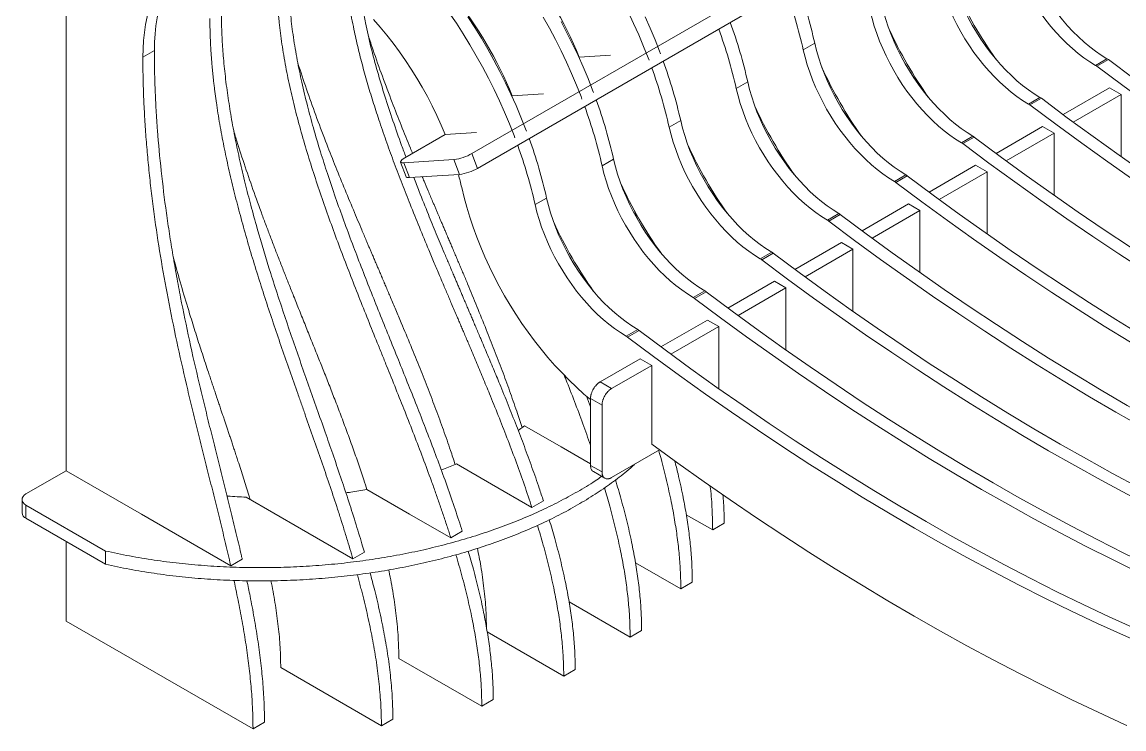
# Model space of a CAD drawing. Header units: millimetres. Extents: x -1732 to 6309, y -3588 to 3891.
# Drawn here: x 4641 to 5454, y 2554 to 3076 of the extents above; entities that cross this region are included whole.
import ezdxf

# ---------------------------------------------------------------- set-up
doc = ezdxf.new("R2010")
doc.units = ezdxf.units.MM

msp = doc.modelspace()

# ---------------------------------------------------------------- linework, layer by layer
at = {"color": 7, "linetype": 'Continuous', "lineweight": 15}
for p, q in [((5382.95, 3216.03), (4972.83, 2979.27)), ((5387.08, 3205.08), (4976.95, 2968.33)), ((4673.29, 3083.04), (4673.29, 2744.99)), ((5217.47, 3055.82), (5225.95, 3060.71)), ((4729.86, 3050.39), (4738.35, 3055.28)), ((5075.14, 3051.86), (5052.01, 3050.37)), ((5051.83, 3050.23), (5052.08, 3050.38)), ((5433.22, 3044.39), (5441.7, 3049.29)), ((5434.24, 3043.7), (5442.73, 3048.6)), ((5167.97, 3027.24), (5176.45, 3032.14)), ((5443.62, 3027.78), (5409.33, 3007.98)), ((5443.62, 3027.78), (5452.11, 3022.88)), ((5002.33, 3021.66), (5002.58, 3021.8)), ((5025.65, 3023.29), (5002.52, 3021.8)), ((5383.72, 3015.81), (5392.21, 3020.71)), ((5384.75, 3015.13), (5393.23, 3020.03)), ((5452.11, 3022.88), (5416.78, 3002.48)), ((5452.11, 3022.88), (5452.11, 2989.99)), ((5118.47, 2998.67), (5126.96, 3003.57)), ((4976.15, 2994.72), (4953.02, 2993.23)), ((5394.12, 2999.21), (5359.83, 2979.41)), ((5402.61, 2994.31), (5367.28, 2973.91)), ((5394.12, 2999.21), (5402.61, 2994.31)), ((5402.61, 2994.31), (5402.61, 2961.41)), ((4923.39, 2976.09), (4953.08, 2993.23)), ((5334.22, 2987.24), (5342.71, 2992.14)), ((5335.25, 2986.55), (5343.73, 2991.45)), ((5452.11, 2977.05), (5452.11, 2989.99)), ((4972.83, 2979.27), (4976.95, 2968.33)), ((4920.21, 2972.96), (4924.33, 2962.02)), ((4959.58, 2974.79), (4922.5, 2972.4)), ((4922.5, 2972.4), (4926.62, 2961.46)), ((4959.58, 2974.79), (4963.7, 2963.85)), ((5068.97, 2970.09), (5077.46, 2974.99)), ((5344.63, 2970.63), (5310.33, 2950.83)), ((5344.63, 2970.63), (5353.11, 2965.73)), ((4963.7, 2963.85), (4926.62, 2961.46)), ((5284.73, 2958.67), (5293.21, 2963.56)), ((5285.75, 2957.98), (5294.24, 2962.88)), ((5353.11, 2965.73), (5317.78, 2945.34)), ((5353.11, 2965.73), (5353.11, 2932.84)), ((5402.61, 2948.47), (5402.61, 2961.41)), ((5019.48, 2941.52), (5027.96, 2946.42)), ((5295.13, 2942.06), (5260.84, 2922.26)), ((5303.61, 2937.16), (5268.28, 2916.76)), ((5295.13, 2942.06), (5303.61, 2937.16)), ((5303.61, 2937.16), (5303.61, 2904.26)), ((5235.23, 2930.09), (5243.71, 2934.99)), ((5236.25, 2929.4), (5244.74, 2934.3)), ((5353.11, 2919.9), (5353.11, 2932.84)), ((5245.63, 2913.48), (5211.34, 2893.68)), ((5245.63, 2913.48), (5254.12, 2908.58)), ((5185.73, 2901.52), (5194.22, 2906.42)), ((5186.76, 2900.83), (5195.24, 2905.73)), ((5254.12, 2908.58), (5218.79, 2888.19)), ((5254.12, 2908.58), (5254.12, 2875.69)), ((5303.61, 2891.32), (5303.61, 2904.26)), ((5196.13, 2884.91), (5161.84, 2865.11)), ((5196.13, 2884.91), (5204.62, 2880.01)), ((5136.23, 2872.94), (5144.72, 2877.84)), ((5137.26, 2872.26), (5145.74, 2877.15)), ((5204.62, 2880.01), (5169.29, 2859.61)), ((5204.62, 2880.01), (5204.62, 2847.12)), ((5254.12, 2862.75), (5254.12, 2875.69)), ((5146.64, 2856.33), (5112.34, 2836.54)), ((5146.64, 2856.33), (5155.12, 2851.44)), ((5086.74, 2844.37), (5095.22, 2849.27)), ((5087.76, 2843.68), (5096.25, 2848.58)), ((5155.12, 2851.44), (5119.79, 2831.04)), ((5155.12, 2851.44), (5155.12, 2818.54)), ((5204.62, 2834.18), (5204.62, 2847.12)), ((5097.14, 2827.76), (5067.44, 2810.62)), ((5097.14, 2827.76), (5105.63, 2822.86)), ((5105.63, 2822.86), (5075.93, 2805.72)), ((5105.63, 2822.86), (5105.63, 2789.97)), ((5155.12, 2805.6), (5155.12, 2818.54)), ((5067.44, 2810.62), (5075.93, 2805.72)), ((5060.37, 2792.29), (5057.36, 2800.19)), ((5060.37, 2798.28), (5068.86, 2793.39)), ((5060.37, 2798.28), (5060.37, 2748.99)), ((5068.86, 2793.39), (5068.86, 2744.1)), ((5105.63, 2764.57), (5105.63, 2789.97)), ((5011.7, 2778.23), (5006.96, 2774.85)), ((5038.64, 2762.68), (5011.7, 2778.23)), ((5060.37, 2750.13), (5038.64, 2762.68)), ((5075.93, 2739.93), (5111.35, 2760.39)), ((4987.31, 2735.16), (4961.55, 2750.03)), ((4673.29, 2744.99), (4643.59, 2727.85)), ((4728.95, 2712.86), (4673.29, 2744.99)), ((5060.37, 2748.99), (5068.86, 2744.1)), ((5062.47, 2744.35), (5070.95, 2739.45)), ((5017.09, 2717.97), (4987.31, 2735.16)), ((4846.98, 2701.88), (4806.06, 2725.5)), ((4926.7, 2713), (4895.32, 2731.12)), ((4640.67, 2723.77), (4640.67, 2713.97)), ((4643.59, 2719.69), (4702.37, 2685.75)), ((4643.59, 2709.89), (4643.59, 2719.69)), ((5017.09, 2717.97), (5025.57, 2722.87)), ((4643.59, 2709.89), (4702.37, 2675.96)), ((4728.95, 2712.86), (4794.73, 2674.89)), ((4957.23, 2695.38), (4926.7, 2713)), ((5131.1, 2712.55), (5150.57, 2701.31)), ((4884.94, 2679.96), (4846.98, 2701.88)), ((5150.57, 2701.31), (5159.06, 2706.21)), ((4957.23, 2695.38), (4965.71, 2700.28)), ((4673.29, 2692.74), (4673.29, 2633.95)), ((4702.37, 2675.96), (4702.37, 2685.75)), ((4884.94, 2679.96), (4893.43, 2684.86)), ((4794.73, 2674.89), (4803.21, 2679.79)), ((5093.57, 2677.07), (5127.05, 2657.74)), ((4797.2, 2663.66), (4796.52, 2664.06)), ((4797.83, 2664.03), (4797.2, 2663.66)), ((5127.05, 2657.74), (5135.54, 2662.64)), ((5044.55, 2648.22), (5089.62, 2622.2)), ((4673.29, 2633.95), (4811.19, 2554.34)), ((4984.12, 2625.95), (5040.61, 2593.34)), ((5089.62, 2622.2), (5098.11, 2627.1)), ((4918.87, 2606.48), (4980.09, 2571.13)), ((4831.65, 2599.68), (4905.99, 2556.76)), ((5040.61, 2593.34), (5049.09, 2598.24)), ((4980.09, 2571.13), (4988.57, 2576.03)), ((4811.19, 2554.34), (4819.68, 2559.24)), ((4905.99, 2556.76), (4914.47, 2561.66))]:
    msp.add_line(p, q, dxfattribs=at)
at = {"color": 7, "linetype": 'Continuous', "lineweight": 15, "flags": 128}
for points in [[(5433.22, 3044.39), (5428.93, 3047.05), (5424.66, 3050), (5420.43, 3053.23), (5416.24, 3056.72), (5412.12, 3060.47), (5408.08, 3064.46), (5404.13, 3068.67), (5400.29, 3073.1), (5396.58, 3077.71), (5393, 3082.51), (5389.57, 3087.46), (5386.3, 3092.56), (5383.21, 3097.77), (5380.3, 3103.09), (5377.59, 3108.5), (5375.09, 3113.96), (5372.8, 3119.47), (5370.73, 3125.01), (5368.9, 3130.54), (5367.31, 3136.06), (5365.96, 3141.54)], [(5441.7, 3049.29), (5437.42, 3051.95), (5433.15, 3054.9), (5428.91, 3058.12), (5424.73, 3061.62), (5420.61, 3065.37), (5416.56, 3069.36), (5412.62, 3073.57), (5408.78, 3077.99), (5405.06, 3082.61), (5401.48, 3087.41), (5398.05, 3092.36), (5394.79, 3097.46), (5391.69, 3102.67), (5388.79, 3107.99), (5386.08, 3113.39), (5383.57, 3118.86), (5381.28, 3124.37), (5379.22, 3129.9), (5377.39, 3135.44), (5375.79, 3140.96), (5374.44, 3146.44)], [(4738.35, 3055.28), (4738.47, 3061.57), (4738.85, 3067.7), (4739.48, 3073.66), (4740.36, 3079.43), (4741.49, 3085.01), (4742.87, 3090.38), (4744.48, 3095.53), (4746.34, 3100.45), (4748.43, 3105.12), (4750.76, 3109.55), (4753.31, 3113.72), (4756.08, 3117.62)], [(5392.21, 3020.71), (5387.92, 3023.37), (5383.65, 3026.32), (5379.42, 3029.55), (5375.23, 3033.04), (5371.11, 3036.79), (5367.07, 3040.78), (5363.12, 3045), (5359.28, 3049.42), (5355.56, 3054.04), (5351.99, 3058.83), (5348.56, 3063.79), (5345.29, 3068.88), (5342.2, 3074.1), (5339.29, 3079.42), (5336.58, 3084.82), (5334.07, 3090.29), (5331.79, 3095.8), (5329.72, 3101.33), (5327.89, 3106.87), (5326.3, 3112.38), (5324.95, 3117.86)], [(4729.86, 3050.39), (4729.99, 3056.67), (4730.37, 3062.8), (4731, 3068.76), (4731.88, 3074.53), (4733.01, 3080.11), (4734.38, 3085.48), (4736, 3090.63), (4737.86, 3095.55), (4739.95, 3100.22), (4742.27, 3104.65), (4744.82, 3108.82), (4747.6, 3112.72)], [(5383.72, 3015.81), (5379.43, 3018.47), (5375.17, 3021.42), (5370.93, 3024.65), (5366.75, 3028.15), (5362.62, 3031.89), (5358.58, 3035.88), (5354.63, 3040.1), (5350.8, 3044.52), (5347.08, 3049.14), (5343.5, 3053.93), (5340.07, 3058.89), (5336.8, 3063.98), (5333.71, 3069.2), (5330.8, 3074.52), (5328.09, 3079.92), (5325.59, 3085.39), (5323.3, 3090.9), (5321.24, 3096.43), (5319.41, 3101.97), (5317.81, 3107.48), (5316.46, 3112.96)], [(5103.59, 3048.09), (5102.92, 3049.85), (5099.55, 3058.39), (5095.96, 3066.9), (5092.17, 3075.38), (5088.17, 3083.8)], [(5334.22, 2987.24), (5329.94, 2989.9), (5325.67, 2992.85), (5321.43, 2996.08), (5317.25, 2999.57), (5313.13, 3003.32), (5309.08, 3007.31), (5305.14, 3011.52), (5301.3, 3015.95), (5297.58, 3020.57), (5294, 3025.36), (5290.57, 3030.31), (5287.31, 3035.41), (5284.21, 3040.63), (5281.31, 3045.94), (5278.6, 3051.35), (5276.09, 3056.81), (5273.8, 3062.32), (5271.74, 3067.86), (5269.91, 3073.39), (5268.31, 3078.91), (5266.96, 3084.39)], [(5342.71, 2992.14), (5338.42, 2994.8), (5334.15, 2997.75), (5329.92, 3000.98), (5325.73, 3004.47), (5321.61, 3008.22), (5317.57, 3012.21), (5313.62, 3016.42), (5309.78, 3020.85), (5306.07, 3025.46), (5302.49, 3030.26), (5299.06, 3035.21), (5295.79, 3040.31), (5292.7, 3045.52), (5289.79, 3050.84), (5287.08, 3056.25), (5284.58, 3061.71), (5282.29, 3067.22), (5280.23, 3072.76), (5278.39, 3078.29), (5276.8, 3083.81), (5275.45, 3089.29)], [(4900.2, 3078.22), (4905.17, 3072.55), (4910.03, 3066.69), (4914.76, 3060.65), (4919.35, 3054.44), (4923.79, 3048.07), (4928.08, 3041.57), (4932.21, 3034.93), (4936.16, 3028.18), (4939.92, 3021.33), (4943.5, 3014.4), (4946.88, 3007.39), (4950.05, 3000.33), (4953.02, 2993.23)], [(5004.59, 2990.94), (5003.93, 2992.7), (5000.55, 3001.24), (4996.97, 3009.75), (4993.17, 3018.23), (4989.18, 3026.65), (4984.99, 3035), (4980.61, 3043.29), (4976.04, 3051.48), (4971.3, 3059.57), (4966.39, 3067.56), (4961.32, 3075.42), (4956.08, 3083.14)], [(5013.08, 2995.84), (5012.41, 2997.6), (5009.04, 3006.14), (5005.45, 3014.65), (5001.66, 3023.13), (4997.66, 3031.55), (4993.47, 3039.9), (4989.09, 3048.18), (4984.53, 3056.38), (4979.79, 3064.47), (4974.88, 3072.45), (4969.8, 3080.31)], [(5054.09, 3019.52), (5053.42, 3021.27), (5050.05, 3029.81), (5046.46, 3038.33), (5042.67, 3046.8), (5038.68, 3055.22), (5034.49, 3063.58), (5030.11, 3071.86), (5025.54, 3080.05)], [(5062.57, 3024.42), (5061.91, 3026.17), (5058.53, 3034.71), (5054.95, 3043.23), (5051.16, 3051.7), (5047.16, 3060.12), (5042.97, 3068.48), (5038.59, 3076.76)], [(5112.07, 3052.99), (5111.41, 3054.74), (5108.03, 3063.29), (5104.45, 3071.8), (5100.65, 3080.27)], [(5293.21, 2963.56), (5288.93, 2966.22), (5284.66, 2969.17), (5280.42, 2972.4), (5276.24, 2975.9), (5272.11, 2979.64), (5268.07, 2983.63), (5264.12, 2987.85), (5260.29, 2992.27), (5256.57, 2996.89), (5252.99, 3001.68), (5249.56, 3006.64), (5246.29, 3011.73), (5243.2, 3016.95), (5240.29, 3022.27), (5237.58, 3027.67), (5235.08, 3033.14), (5232.79, 3038.65), (5230.73, 3044.18), (5228.9, 3049.72), (5227.3, 3055.23), (5225.95, 3060.71)], [(5284.73, 2958.67), (5280.44, 2961.33), (5276.17, 2964.28), (5271.94, 2967.5), (5267.75, 2971), (5263.63, 2974.75), (5259.59, 2978.74), (5255.64, 2982.95), (5251.8, 2987.37), (5248.08, 2991.99), (5244.5, 2996.79), (5241.08, 3001.74), (5237.81, 3006.83), (5234.72, 3012.05), (5231.81, 3017.37), (5229.1, 3022.77), (5226.59, 3028.24), (5224.31, 3033.75), (5222.24, 3039.28), (5220.41, 3044.82), (5218.82, 3050.34), (5217.47, 3055.82)], [(5844.66, 2804.57), (5838.86, 2806.96), (5819.69, 2815.08), (5800.49, 2823.53), (5781.26, 2832.3), (5762, 2841.39), (5742.72, 2850.81), (5723.42, 2860.55), (5704.11, 2870.61), (5684.79, 2880.99), (5665.45, 2891.68), (5646.12, 2902.68), (5626.78, 2913.99), (5607.45, 2925.61), (5588.13, 2937.54), (5568.81, 2949.77), (5549.51, 2962.31), (5530.23, 2975.14), (5510.98, 2988.27), (5491.74, 3001.69), (5472.54, 3015.41), (5453.38, 3029.41), (5434.24, 3043.7)], [(5854.44, 2808.94), (5847.34, 2811.86), (5828.18, 2819.98), (5808.97, 2828.43), (5789.74, 2837.2), (5770.49, 2846.29), (5751.21, 2855.71), (5731.91, 2865.45), (5712.6, 2875.51), (5693.27, 2885.88), (5673.94, 2896.57), (5654.6, 2907.58), (5635.27, 2918.89), (5615.94, 2930.51), (5596.61, 2942.44), (5577.3, 2954.67), (5558, 2967.21), (5538.72, 2980.04), (5519.46, 2993.17), (5500.23, 3006.59), (5481.03, 3020.31), (5461.86, 3034.31), (5442.73, 3048.6)], [(5235.23, 2930.09), (5230.94, 2932.75), (5226.67, 2935.7), (5222.44, 2938.93), (5218.25, 2942.42), (5214.13, 2946.17), (5210.09, 2950.16), (5206.14, 2954.38), (5202.3, 2958.8), (5198.59, 2963.42), (5195.01, 2968.21), (5191.58, 2973.17), (5188.31, 2978.26), (5185.22, 2983.48), (5182.31, 2988.8), (5179.6, 2994.2), (5177.1, 2999.67), (5174.81, 3005.18), (5172.75, 3010.71), (5170.91, 3016.24), (5169.32, 3021.76), (5167.97, 3027.24)], [(5243.71, 2934.99), (5239.43, 2937.65), (5235.16, 2940.6), (5230.92, 2943.83), (5226.74, 2947.32), (5222.62, 2951.07), (5218.57, 2955.06), (5214.63, 2959.27), (5210.79, 2963.7), (5207.07, 2968.32), (5203.49, 2973.11), (5200.06, 2978.06), (5196.8, 2983.16), (5193.7, 2988.38), (5190.8, 2993.69), (5188.09, 2999.1), (5185.58, 3004.56), (5183.29, 3010.07), (5181.23, 3015.61), (5179.4, 3021.14), (5177.8, 3026.66), (5176.45, 3032.14)], [(5804.94, 2780.36), (5797.84, 2783.29), (5778.68, 2791.41), (5759.48, 2799.85), (5740.25, 2808.62), (5720.99, 2817.72), (5701.71, 2827.14), (5682.41, 2836.88), (5663.1, 2846.94), (5643.77, 2857.31), (5624.44, 2868), (5605.11, 2879), (5585.77, 2890.32), (5566.44, 2901.94), (5547.11, 2913.87), (5527.8, 2926.1), (5508.5, 2938.63), (5489.22, 2951.46), (5469.96, 2964.59), (5450.73, 2978.02), (5431.53, 2991.73), (5412.36, 3005.74), (5393.23, 3020.03)], [(5795.16, 2775.99), (5789.36, 2778.39), (5770.19, 2786.51), (5750.99, 2794.95), (5731.76, 2803.72), (5712.5, 2812.82), (5693.22, 2822.24), (5673.93, 2831.98), (5654.61, 2842.04), (5635.29, 2852.41), (5615.96, 2863.1), (5596.62, 2874.1), (5577.29, 2885.42), (5557.95, 2897.04), (5538.63, 2908.97), (5519.31, 2921.2), (5500.02, 2933.73), (5480.74, 2946.57), (5461.48, 2959.7), (5442.25, 2973.12), (5423.05, 2986.83), (5403.88, 3000.84), (5384.75, 3015.13)], [(5194.22, 2906.42), (5189.93, 2909.08), (5185.66, 2912.03), (5181.43, 2915.25), (5177.24, 2918.75), (5173.12, 2922.5), (5169.08, 2926.48), (5165.13, 2930.7), (5161.29, 2935.12), (5157.57, 2939.74), (5154, 2944.54), (5150.57, 2949.49), (5147.3, 2954.58), (5144.21, 2959.8), (5141.3, 2965.12), (5138.59, 2970.52), (5136.08, 2975.99), (5133.8, 2981.5), (5131.73, 2987.03), (5129.9, 2992.57), (5128.31, 2998.09), (5126.96, 3003.57)], [(5185.73, 2901.52), (5181.44, 2904.18), (5177.18, 2907.13), (5172.94, 2910.35), (5168.76, 2913.85), (5164.63, 2917.6), (5160.59, 2921.59), (5156.64, 2925.8), (5152.81, 2930.22), (5149.09, 2934.84), (5145.51, 2939.64), (5142.08, 2944.59), (5138.81, 2949.69), (5135.72, 2954.9), (5132.81, 2960.22), (5130.1, 2965.62), (5127.6, 2971.09), (5125.31, 2976.6), (5123.25, 2982.13), (5121.42, 2987.67), (5119.82, 2993.19), (5118.47, 2998.67)], [(5745.67, 2747.42), (5739.86, 2749.81), (5720.69, 2757.93), (5701.49, 2766.38), (5682.26, 2775.15), (5663.01, 2784.25), (5643.73, 2793.66), (5624.43, 2803.4), (5605.12, 2813.46), (5585.79, 2823.84), (5566.46, 2834.53), (5547.12, 2845.53), (5527.79, 2856.84), (5508.46, 2868.47), (5489.13, 2880.39), (5469.82, 2892.63), (5450.52, 2905.16), (5431.24, 2917.99), (5411.98, 2931.12), (5392.75, 2944.54), (5373.55, 2958.26), (5354.38, 2972.26), (5335.25, 2986.55)], [(5755.44, 2751.79), (5748.35, 2754.71), (5729.18, 2762.83), (5709.98, 2771.28), (5690.75, 2780.05), (5671.49, 2789.14), (5652.21, 2798.56), (5632.91, 2808.3), (5613.6, 2818.36), (5594.28, 2828.74), (5574.94, 2839.43), (5555.61, 2850.43), (5536.27, 2861.74), (5516.94, 2873.36), (5497.62, 2885.29), (5478.3, 2897.52), (5459, 2910.06), (5439.72, 2922.89), (5420.47, 2936.02), (5401.24, 2949.44), (5382.03, 2963.16), (5362.87, 2977.16), (5343.73, 2991.45)], [(4922.5, 2972.4), (4921.43, 2972.4), (4920.67, 2972.56), (4920.25, 2972.87), (4920.2, 2973.32), (4920.5, 2973.89), (4921.15, 2974.55), (4922.12, 2975.3), (4923.39, 2976.09)], [(5136.23, 2872.94), (5131.95, 2875.6), (5127.68, 2878.55), (5123.44, 2881.78), (5119.26, 2885.27), (5115.14, 2889.02), (5111.09, 2893.01), (5107.15, 2897.23), (5103.31, 2901.65), (5099.59, 2906.27), (5096.01, 2911.06), (5092.58, 2916.02), (5089.32, 2921.11), (5086.22, 2926.33), (5083.32, 2931.65), (5080.61, 2937.05), (5078.1, 2942.52), (5075.81, 2948.03), (5073.75, 2953.56), (5071.92, 2959.1), (5070.32, 2964.61), (5068.97, 2970.09)], [(5144.72, 2877.84), (5140.43, 2880.5), (5136.16, 2883.45), (5131.93, 2886.68), (5127.74, 2890.17), (5123.62, 2893.92), (5119.58, 2897.91), (5115.63, 2902.12), (5111.79, 2906.55), (5108.08, 2911.17), (5104.5, 2915.96), (5101.07, 2920.92), (5097.8, 2926.01), (5094.71, 2931.23), (5091.8, 2936.55), (5089.09, 2941.95), (5086.59, 2947.42), (5084.3, 2952.93), (5082.24, 2958.46), (5080.4, 2963.99), (5078.81, 2969.51), (5077.46, 2974.99)], [(4926.62, 2961.46), (4925.55, 2961.46), (4924.79, 2961.62), (4924.37, 2961.92), (4924.33, 2962.02)], [(5705.94, 2723.21), (5698.85, 2726.14), (5679.68, 2734.26), (5660.48, 2742.7), (5641.25, 2751.47), (5621.99, 2760.57), (5602.71, 2769.99), (5583.42, 2779.73), (5564.1, 2789.79), (5544.78, 2800.16), (5525.45, 2810.85), (5506.11, 2821.85), (5486.78, 2833.17), (5467.44, 2844.79), (5448.12, 2856.72), (5428.81, 2868.95), (5409.51, 2881.48), (5390.23, 2894.32), (5370.97, 2907.45), (5351.74, 2920.87), (5332.54, 2934.58), (5313.37, 2948.59), (5294.24, 2962.88)], [(4965.27, 2954.15), (4967.02, 2946.88), (4969.01, 2939.57), (4971.23, 2932.23), (4973.69, 2924.88), (4976.38, 2917.53), (4979.29, 2910.19), (4982.41, 2902.89), (4985.75, 2895.63), (4989.28, 2888.44), (4993.02, 2881.31), (4996.94, 2874.28), (5001.04, 2867.35), (5005.32, 2860.54), (5009.76, 2853.85), (5014.35, 2847.31), (5019.1, 2840.93), (5023.97, 2834.72), (5028.98, 2828.69), (5034.1, 2822.85), (5039.33, 2817.22), (5044.65, 2811.81), (5050.06, 2806.63), (5055.54, 2801.68), (5060.37, 2797.58)], [(5696.17, 2718.84), (5690.36, 2721.24), (5671.2, 2729.36), (5652, 2737.8), (5632.77, 2746.58), (5613.51, 2755.67), (5594.23, 2765.09), (5574.93, 2774.83), (5555.62, 2784.89), (5536.29, 2795.26), (5516.96, 2805.95), (5497.63, 2816.96), (5478.29, 2828.27), (5458.96, 2839.89), (5439.63, 2851.82), (5420.32, 2864.05), (5401.02, 2876.58), (5381.74, 2889.42), (5362.48, 2902.55), (5343.25, 2915.97), (5324.05, 2929.69), (5304.88, 2943.69), (5285.75, 2957.98)], [(5095.22, 2849.27), (5090.94, 2851.93), (5086.67, 2854.88), (5082.43, 2858.1), (5078.25, 2861.6), (5074.12, 2865.35), (5070.08, 2869.34), (5066.13, 2873.55), (5062.3, 2877.97), (5058.58, 2882.59), (5055, 2887.39), (5051.57, 2892.34), (5048.3, 2897.44), (5045.21, 2902.65), (5042.3, 2907.97), (5039.59, 2913.37), (5037.09, 2918.84), (5034.8, 2924.35), (5032.74, 2929.88), (5030.91, 2935.42), (5029.31, 2940.94), (5027.96, 2946.42)], [(5086.74, 2844.37), (5082.45, 2847.03), (5078.18, 2849.98), (5073.95, 2853.21), (5069.76, 2856.7), (5065.64, 2860.45), (5061.6, 2864.44), (5057.65, 2868.65), (5053.81, 2873.08), (5050.09, 2877.69), (5046.51, 2882.49), (5043.09, 2887.44), (5039.82, 2892.54), (5036.73, 2897.75), (5033.82, 2903.07), (5031.11, 2908.48), (5028.6, 2913.94), (5026.32, 2919.45), (5024.25, 2924.99), (5022.42, 2930.52), (5020.83, 2936.04), (5019.48, 2941.52)], [(5094.99, 2930.92), (5094.18, 2933.25), (5092.9, 2936.96)], [(5646.67, 2690.27), (5640.87, 2692.67), (5621.7, 2700.78), (5602.5, 2709.23), (5583.27, 2718), (5564.01, 2727.1), (5544.73, 2736.52), (5525.43, 2746.26), (5506.12, 2756.31), (5486.8, 2766.69), (5467.46, 2777.38), (5448.13, 2788.38), (5428.79, 2799.7), (5409.46, 2811.32), (5390.14, 2823.25), (5370.82, 2835.48), (5351.52, 2848.01), (5332.24, 2860.84), (5312.99, 2873.97), (5293.75, 2887.4), (5274.55, 2901.11), (5255.39, 2915.11), (5236.25, 2929.4)], [(5656.45, 2694.64), (5649.35, 2697.56), (5630.19, 2705.68), (5610.98, 2714.13), (5591.75, 2722.9), (5572.5, 2732), (5553.22, 2741.41), (5533.92, 2751.15), (5514.61, 2761.21), (5495.28, 2771.59), (5475.95, 2782.28), (5456.61, 2793.28), (5437.28, 2804.59), (5417.95, 2816.22), (5398.62, 2828.14), (5379.31, 2840.38), (5360.01, 2852.91), (5340.73, 2865.74), (5321.47, 2878.87), (5302.24, 2892.29), (5283.04, 2906.01), (5263.87, 2920.01), (5244.74, 2934.3)], [(5606.95, 2666.06), (5599.85, 2668.99), (5580.69, 2677.11), (5561.49, 2685.55), (5542.26, 2694.33), (5523, 2703.42), (5503.72, 2712.84), (5484.42, 2722.58), (5465.11, 2732.64), (5445.78, 2743.01), (5426.45, 2753.7), (5407.12, 2764.71), (5387.78, 2776.02), (5368.45, 2787.64), (5349.12, 2799.57), (5329.81, 2811.8), (5310.51, 2824.33), (5291.23, 2837.17), (5271.97, 2850.3), (5252.74, 2863.72), (5233.54, 2877.44), (5214.37, 2891.44), (5195.24, 2905.73)], [(5601.27, 2660.02), (5591.37, 2664.09), (5572.2, 2672.21), (5553, 2680.66), (5533.77, 2689.43), (5514.51, 2698.52), (5495.23, 2707.94), (5475.94, 2717.68), (5456.62, 2727.74), (5437.3, 2738.11), (5417.97, 2748.8), (5398.63, 2759.81), (5379.3, 2771.12), (5359.96, 2782.74), (5340.64, 2794.67), (5321.33, 2806.9), (5302.03, 2819.44), (5282.75, 2832.27), (5263.49, 2845.4), (5244.26, 2858.82), (5225.06, 2872.54), (5205.89, 2886.54), (5186.76, 2900.83)], [(5560.08, 2628.1), (5541.87, 2635.52), (5522.7, 2643.64), (5503.5, 2652.08), (5484.27, 2660.85), (5465.02, 2669.95), (5445.74, 2679.37), (5426.44, 2689.11), (5407.13, 2699.17), (5387.8, 2709.54), (5368.47, 2720.23), (5349.13, 2731.23), (5329.8, 2742.55), (5310.47, 2754.17), (5291.14, 2766.1), (5271.83, 2778.33), (5252.53, 2790.86), (5233.25, 2803.69), (5213.99, 2816.82), (5194.76, 2830.25), (5175.56, 2843.96), (5156.39, 2857.97), (5137.26, 2872.26)], [(5564.44, 2634.65), (5550.36, 2640.42), (5531.19, 2648.53), (5511.99, 2656.98), (5492.76, 2665.75), (5473.5, 2674.85), (5454.22, 2684.27), (5434.92, 2694.01), (5415.61, 2704.06), (5396.29, 2714.44), (5376.95, 2725.13), (5357.62, 2736.13), (5338.28, 2747.44), (5318.95, 2759.07), (5299.63, 2770.99), (5280.31, 2783.23), (5261.01, 2795.76), (5241.73, 2808.59), (5222.48, 2821.72), (5203.25, 2835.15), (5184.04, 2848.86), (5164.88, 2862.86), (5145.74, 2877.15)], [(5519.99, 2604.05), (5500.86, 2611.84), (5481.69, 2619.96), (5462.49, 2628.41), (5443.26, 2637.18), (5424, 2646.27), (5404.72, 2655.69), (5385.43, 2665.43), (5366.11, 2675.49), (5346.79, 2685.86), (5327.46, 2696.55), (5308.12, 2707.56), (5288.79, 2718.87), (5269.45, 2730.49), (5250.13, 2742.42), (5230.82, 2754.65), (5211.52, 2767.19), (5192.24, 2780.02), (5172.98, 2793.15), (5153.75, 2806.57), (5134.55, 2820.29), (5115.38, 2834.29), (5096.25, 2848.58)], [(5511.5, 2599.15), (5492.37, 2606.94), (5473.21, 2615.06), (5454.01, 2623.51), (5434.78, 2632.28), (5415.52, 2641.37), (5396.24, 2650.79), (5376.94, 2660.53), (5357.63, 2670.59), (5338.3, 2680.97), (5318.97, 2691.66), (5299.64, 2702.66), (5280.3, 2713.97), (5260.97, 2725.59), (5241.64, 2737.52), (5222.33, 2749.75), (5203.03, 2762.29), (5183.75, 2775.12), (5164.49, 2788.25), (5145.26, 2801.67), (5126.06, 2815.39), (5106.89, 2829.39), (5087.76, 2843.68)], [(5105.63, 2764.57), (5124.9, 2750.59), (5144.21, 2736.89), (5163.54, 2723.47), (5182.9, 2710.34), (5202.28, 2697.49), (5221.68, 2684.94), (5241.09, 2672.68), (5260.51, 2660.71), (5279.94, 2649.04), (5299.37, 2637.68), (5318.8, 2626.61), (5338.23, 2615.84), (5357.66, 2605.39), (5377.07, 2595.23), (5396.46, 2585.39), (5415.84, 2575.86), (5435.2, 2566.64), (5454.54, 2557.74), (5456.35, 2556.92)], [(4643.59, 2727.85), (4642.35, 2726.98), (4641.43, 2725.98), (4640.86, 2724.89), (4640.67, 2723.77), (4640.86, 2722.64), (4641.43, 2721.56), (4642.35, 2720.56), (4643.59, 2719.69)]]:
    msp.add_lwpolyline(points, dxfattribs=at)
at = {"color": 7, "linetype": 'Continuous', "lineweight": 15}
for centre, radius, start, end in [((4782.52, 2941.97), 290.48, 21.91208, 38.99358), ((4856.49, 2973.97), 370.14, 12.77495, 19.86505), ((4864.97, 2978.87), 370.14, 12.77495, 19.86505), ((5612.25, 3228.81), 310.07, 204.5363, 215.45832), ((4733.02, 2913.4), 290.48, 21.91208, 38.99358), ((4815.48, 2950.29), 370.14, 12.77495, 19.86505), ((4806.99, 2945.4), 370.14, 12.77495, 19.86505), ((5562.75, 3200.24), 310.07, 204.5363, 215.45832), ((4765.98, 2921.72), 370.14, 12.77495, 19.86505), ((5513.25, 3171.66), 310.07, 204.5363, 215.45832), ((5427.86, 3035.28), 10.57, 52.83353, 59.53395), ((5436.35, 3040.18), 10.57, 52.83353, 59.53395), ((4757.49, 2916.82), 370.14, 12.77495, 19.86505), ((4716.48, 2893.15), 370.14, 12.77495, 19.86505), ((5386.85, 3011.61), 10.57, 52.83353, 59.53395), ((4708, 2888.25), 370.14, 12.77495, 19.86505), ((5463.76, 3143.09), 310.07, 204.5363, 215.45832), ((5378.36, 3006.71), 10.57, 52.83353, 59.53395), ((4666.98, 2864.57), 370.14, 12.77495, 19.86505), ((5328.87, 2978.13), 10.57, 52.83353, 59.53395), ((5337.35, 2983.03), 10.57, 52.83353, 59.53395), ((4954.88, 3010.54), 36.06, 277.49386, 299.86375), ((4658.5, 2859.67), 370.14, 12.77495, 19.86505), ((5414.26, 3114.51), 310.07, 204.5363, 215.45832), ((4733.46, 2902.01), 237.6, 12.67658, 15.07193), ((4959, 2999.6), 36.06, 277.49386, 299.86375), ((5287.85, 2954.46), 10.57, 52.83353, 59.53395), ((5364.76, 3085.94), 310.07, 204.5363, 215.45832), ((5279.37, 2949.56), 10.57, 52.83353, 59.53395), ((5229.87, 2920.98), 10.57, 52.83353, 59.53395), ((5238.36, 2925.88), 10.57, 52.83353, 59.53395), ((5315.26, 3057.37), 310.07, 204.5363, 215.45832), ((5188.86, 2897.31), 10.57, 52.83353, 59.53395), ((5180.37, 2892.41), 10.57, 52.83353, 59.53395), ((5130.88, 2863.84), 10.57, 52.83353, 59.53395), ((5139.36, 2868.73), 10.57, 52.83353, 59.53395), ((5089.86, 2840.16), 10.57, 52.83353, 59.53395), ((5081.38, 2835.26), 10.57, 52.83353, 59.53395), ((4645.67, 2714.47), 5.03, 185.6948, 245.62534)]:
    msp.add_arc(centre, radius, start, end, dxfattribs=at)
for points, knots in [([(4965.71, 2700.28), (4964.88, 2702.92), (4962.24, 2711.16), (4957.53, 2725.18), (4951.51, 2742.15), (4945.15, 2759.29), (4938.68, 2776.21), (4931.96, 2793.34), (4925.25, 2810.16), (4918.34, 2827.3), (4909.18, 2849.99), (4899.98, 2872.88), (4891.07, 2895.58), (4884.54, 2912.61), (4878.22, 2929.63), (4872.04, 2946.92), (4866.27, 2963.92), (4860.77, 2981.11), (4855.82, 2997.81), (4851.2, 3014.92), (4847.19, 3031.62), (4844.29, 3045.67), (4842.33, 3056.69), (4841.02, 3064.98), (4839.92, 3073.06), (4839.25, 3078.87), (4838.88, 3082.52), (4838.73, 3084.08), (4838.59, 3085.63), (4838.45, 3087.17), (4838.32, 3088.71), (4838.21, 3090.24), (4838.09, 3091.77), (4837.99, 3093.29), (4837.89, 3094.8), (4837.8, 3096.3), (4837.72, 3097.8), (4837.65, 3099.3), (4837.59, 3100.78), (4837.53, 3102.26), (4837.48, 3103.73), (4837.44, 3105.2), (4837.4, 3106.66), (4837.37, 3108.11), (4837.36, 3109.56), (4837.34, 3111.02), (4837.34, 3111.96), (4837.34, 3112.43)], [0.2355105, 0.2355105, 0.2355105, 0.2355105, 0.250036, 0.2808228, 0.3125553, 0.3432757, 0.3751103, 0.405647, 0.4376491, 0.4677672, 0.5001947, 0.5627368, 0.5940019, 0.6252353, 0.6564296, 0.687588, 0.720249, 0.7498487, 0.7821386, 0.8122277, 0.8444202, 0.8749606, 0.8909918, 0.9067291, 0.9221852, 0.9373729, 0.9404122, 0.9434451, 0.9464718, 0.9494922, 0.9525066, 0.955515, 0.9585175, 0.9615143, 0.9645055, 0.9674911, 0.9704714, 0.9734463, 0.976416, 0.9793806, 0.9823403, 0.9852951, 0.9882451, 0.9911905, 0.9941314, 0.9970678, 1, 1, 1, 1]), ([(4957.23, 2695.38), (4957.02, 2696.03), (4956.61, 2697.34), (4955.98, 2699.31), (4955.34, 2701.29), (4954.01, 2705.42), (4951.91, 2711.77), (4949.01, 2720.25), (4946.01, 2728.83), (4941.93, 2740.2), (4936.65, 2754.45), (4930.12, 2771.49), (4923.44, 2788.51), (4916.66, 2805.52), (4910.95, 2819.69), (4906.38, 2831.02), (4901.8, 2842.35), (4896.1, 2856.52), (4889.31, 2873.53), (4882.63, 2890.55), (4876.1, 2907.59), (4869.77, 2924.64), (4863.67, 2941.7), (4857.87, 2958.76), (4852.41, 2975.81), (4847.36, 2992.82), (4843.53, 3006.98), (4840.74, 3018.24), (4838.78, 3026.68), (4836.99, 3035.04), (4835.33, 3043.43), (4833.85, 3051.77), (4832.54, 3060.05), (4831.43, 3068.16), (4830.71, 3074.48), (4830.25, 3079.09), (4829.98, 3082.03), (4829.75, 3084.95), (4829.54, 3087.85), (4829.36, 3090.73), (4829.2, 3093.58), (4829.08, 3096.42), (4828.98, 3099.23), (4828.91, 3102.02), (4828.86, 3104.79), (4828.86, 3106.62), (4828.86, 3107.54)], [0, 0, 0, 0, 0.004697, 0.009421, 0.014174, 0.018954, 0.039097, 0.059832, 0.079938, 0.100709, 0.141586, 0.182462, 0.223339, 0.264215, 0.305092, 0.32553, 0.345969, 0.386846, 0.427722, 0.468599, 0.509475, 0.550352, 0.591229, 0.632105, 0.672982, 0.713859, 0.754735, 0.775351, 0.795614, 0.816211, 0.836494, 0.857316, 0.877872, 0.898176, 0.918247, 0.925788, 0.933304, 0.940796, 0.948266, 0.955714, 0.963141, 0.970549, 0.977937, 0.985308, 0.992662, 1, 1, 1, 1]), ([(5017.09, 2717.97), (5015.27, 2723.46), (5011.63, 2734.44), (5005.71, 2750.91), (4999.53, 2767.37), (4993.1, 2783.8), (4987.06, 2798.79), (4981.52, 2812.24), (4976.55, 2824.16), (4972.74, 2833.2), (4970.06, 2839.54), (4968.5, 2843.21), (4966.96, 2846.83), (4965.43, 2850.43), (4963.99, 2853.81), (4962.57, 2857.14), (4961.04, 2860.74), (4959.3, 2864.8), (4957.52, 2868.99), (4955.77, 2873.08), (4954.14, 2876.93), (4952.41, 2880.98), (4950.67, 2885.08), (4948.83, 2889.43), (4946.95, 2893.86), (4944.99, 2898.52), (4943.01, 2903.21), (4939.31, 2912.05), (4933.99, 2924.91), (4927.39, 2941.19), (4921.21, 2956.91), (4915.46, 2972.04), (4909.94, 2987.17), (4904.84, 3001.89), (4900.18, 3016.16), (4895.98, 3029.97), (4892.12, 3043.71), (4888.65, 3057.37), (4885.39, 3072.06), (4882.83, 3085.29), (4881.7, 3093.83), (4881.29, 3096.88)], [0, 0, 0, 0, 0.0432134, 0.0864285, 0.1296411, 0.1728482, 0.2160394, 0.248066, 0.2791629, 0.310398, 0.3196369, 0.3293246, 0.3394609, 0.3483527, 0.3578188, 0.3662915, 0.3747069, 0.3863359, 0.3985023, 0.4079113, 0.4187071, 0.4290013, 0.4400356, 0.4511237, 0.4635018, 0.4751334, 0.4879703, 0.5006821, 0.5450945, 0.5896284, 0.6293527, 0.6691008, 0.7088206, 0.7485339, 0.7849297, 0.821214, 0.8574118, 0.8935435, 0.9296359, 0.974905, 1, 1, 1, 1]), ([(4893.43, 2684.86), (4892.84, 2686.88), (4890.66, 2694.34), (4886.66, 2707.44), (4881.37, 2723.95), (4875.79, 2740.7), (4870.15, 2757.17), (4864.3, 2773.97), (4858.43, 2790.64), (4852.47, 2807.51), (4846.61, 2824.18), (4840.82, 2840.84), (4835.13, 2857.5), (4829.6, 2874.15), (4822.46, 2896.32), (4815.71, 2918.66), (4809.61, 2940.76), (4805.33, 2957.42), (4801.5, 2973.7), (4798.02, 2990.12), (4795.03, 3006.16), (4792.91, 3019.54), (4791.48, 3030.08), (4790.52, 3038), (4789.72, 3045.76), (4789.23, 3051.44), (4788.94, 3055.13), (4788.82, 3056.88), (4788.7, 3058.62), (4788.59, 3060.36), (4788.49, 3062.08), (4788.39, 3063.8), (4788.3, 3065.51), (4788.22, 3067.22), (4788.15, 3068.92), (4788.09, 3070.61), (4788.03, 3072.29), (4787.98, 3073.96), (4787.94, 3075.63), (4787.9, 3077.29), (4787.88, 3078.94), (4787.86, 3080.59), (4787.85, 3082.26), (4787.84, 3083.33), (4787.84, 3083.86)], [0.2397522, 0.2397522, 0.2397522, 0.2397522, 0.2511783, 0.2817923, 0.3135967, 0.3440659, 0.3760533, 0.4061928, 0.4385607, 0.4698214, 0.5010779, 0.5323242, 0.5635553, 0.5947701, 0.6259712, 0.6883631, 0.7206423, 0.750865, 0.7828527, 0.8133363, 0.8449493, 0.8754428, 0.8912733, 0.9068893, 0.9222984, 0.937508, 0.941042, 0.9445682, 0.9480866, 0.9515973, 0.9551005, 0.9585962, 0.9620845, 0.9655656, 0.9690395, 0.9725064, 0.9759663, 0.9794194, 0.9828658, 0.9863055, 0.9897386, 0.9931654, 0.9965858, 1, 1, 1, 1]), ([(4924.17, 2976.54), (4923.08, 2979.43), (4919.72, 2988.39), (4914.45, 3003.43), (4908.45, 3021.62), (4902.99, 3039.79), (4898.19, 3057.87), (4894.53, 3073.5), (4892.83, 3082.97), (4892.19, 3086.54)], [0, 0, 0, 0, 0.078564, 0.242906, 0.407279, 0.571659, 0.736049, 0.900451, 1, 1, 1, 1]), ([(4884.94, 2679.96), (4884.77, 2680.56), (4884.42, 2681.77), (4883.89, 2683.59), (4882.73, 2687.53), (4880.88, 2693.68), (4878.33, 2701.95), (4875.68, 2710.32), (4872.09, 2721.43), (4867.45, 2735.37), (4861.75, 2752.04), (4855.94, 2768.7), (4851.05, 2782.59), (4847.13, 2793.7), (4843.21, 2804.82), (4838.33, 2818.71), (4832.53, 2835.37), (4826.84, 2852.04), (4821.29, 2868.71), (4815.92, 2885.37), (4810.78, 2902.01), (4805.86, 2918.73), (4801.27, 2935.31), (4796.99, 2951.92), (4793.13, 2968.29), (4790.22, 2981.98), (4788.12, 2992.82), (4786.65, 3000.96), (4785.32, 3008.99), (4784.34, 3015.44), (4783.65, 3020.38), (4783.18, 3023.83), (4782.75, 3027.26), (4782.33, 3030.67), (4781.95, 3034.06), (4781.59, 3037.42), (4781.26, 3040.75), (4780.96, 3044.07), (4780.68, 3047.36), (4780.43, 3050.62), (4780.2, 3053.87), (4780, 3057.08), (4779.83, 3060.28), (4779.69, 3063.45), (4779.57, 3066.6), (4779.47, 3069.73), (4779.41, 3072.83), (4779.37, 3075.91), (4779.36, 3077.94), (4779.36, 3078.96)], [0, 0, 0, 0, 0.004466, 0.008959, 0.01348, 0.03369, 0.054585, 0.074743, 0.09569, 0.136795, 0.177899, 0.219004, 0.260108, 0.280661, 0.301213, 0.342318, 0.383422, 0.424527, 0.465631, 0.506736, 0.547843, 0.58895, 0.630751, 0.671159, 0.712808, 0.753368, 0.774256, 0.794916, 0.815355, 0.835581, 0.844528, 0.853438, 0.862311, 0.87115, 0.879954, 0.888724, 0.897461, 0.906166, 0.914839, 0.923481, 0.932093, 0.940675, 0.949229, 0.957756, 0.966255, 0.974728, 0.983176, 0.9916, 1, 1, 1, 1]), ([(4896.37, 3066.27), (4897.52, 3062.72), (4900.76, 3052.75), (4906.66, 3036.33), (4913.6, 3017.82), (4920.55, 3000.12), (4925.61, 2987.55), (4928.47, 2980.63), (4929.01, 2979.33)], [0, 0, 0, 0, 0.122157, 0.343786, 0.565575, 0.760401, 0.955145, 1, 1, 1, 1]), ([(4803.21, 2679.79), (4803.03, 2680.58), (4801.7, 2686.46), (4799.05, 2697.83), (4795.2, 2713.74), (4791.2, 2729.88), (4787.18, 2745.84), (4783.17, 2761.81), (4779.18, 2777.77), (4775.26, 2793.71), (4770.17, 2814.93), (4764.14, 2841.37), (4758.68, 2867.75), (4754.74, 2888.68), (4751.99, 2904.37), (4749.49, 2919.87), (4746.44, 2940.68), (4743.28, 2966.24), (4740.95, 2991.51), (4739.62, 3011.31), (4739.1, 3021.96), (4738.85, 3028.37), (4738.77, 3030.66), (4738.7, 3032.95), (4738.63, 3035.23), (4738.57, 3037.49), (4738.52, 3039.75), (4738.47, 3042), (4738.43, 3044.23), (4738.4, 3046.46), (4738.38, 3048.68), (4738.36, 3050.89), (4738.35, 3053.12), (4738.35, 3054.57), (4738.35, 3055.28)], [0.2452118, 0.2452118, 0.2452118, 0.2452118, 0.2498685, 0.2799266, 0.31227, 0.3435136, 0.3747716, 0.4060324, 0.4372885, 0.4685352, 0.4997699, 0.5622039, 0.6246201, 0.6563403, 0.6870853, 0.7187087, 0.7496864, 0.8131302, 0.8748414, 0.9063145, 0.9373604, 0.9422518, 0.9471307, 0.9519973, 0.9568515, 0.9616936, 0.9665235, 0.9713414, 0.9761473, 0.9809413, 0.9857235, 0.990494, 0.9952528, 1, 1, 1, 1]), ([(4794.73, 2674.89), (4794.54, 2675.7), (4793.78, 2679.09), (4792.37, 2685.2), (4789.87, 2695.8), (4786.64, 2709.15), (4783.34, 2722.44), (4780.68, 2733.08), (4778.67, 2741.06), (4776.66, 2749.04), (4773.99, 2759.68), (4770.67, 2772.98), (4766.75, 2788.92), (4761.66, 2810.15), (4755.62, 2836.62), (4749.08, 2868.22), (4743.38, 2899.57), (4739.39, 2925.47), (4736.7, 2945.98), (4734.92, 2961.29), (4733.4, 2976.46), (4732.13, 2991.55), (4731.14, 3006.48), (4730.58, 3017.77), (4730.3, 3025.49), (4730.16, 3029.71), (4730.05, 3033.91), (4729.97, 3038.07), (4729.91, 3042.21), (4729.87, 3046.31), (4729.86, 3049.03), (4729.86, 3050.39)], [0, 0, 0, 0, 0.0063439, 0.0264973, 0.0477464, 0.0891487, 0.1305509, 0.1512521, 0.1719532, 0.1926544, 0.2133555, 0.2547578, 0.29616, 0.3375623, 0.4203668, 0.5031714, 0.5859725, 0.6687732, 0.7102915, 0.7515821, 0.793114, 0.834391, 0.8759916, 0.9171956, 0.9291755, 0.9411043, 0.9529825, 0.9648106, 0.9765892, 0.9883188, 1, 1, 1, 1]), ([(4844.35, 3045.9), (4846.41, 3039.57), (4850.57, 3026.81), (4857.46, 3007.6), (4864.45, 2989.09), (4871.44, 2971.37), (4878.29, 2954.48), (4884, 2940.73), (4888.41, 2930.22), (4891.58, 2922.72), (4894.03, 2916.94), (4895.81, 2912.75), (4896.84, 2910.32), (4897.88, 2907.88), (4898.77, 2905.79), (4899.5, 2904.07), (4900.12, 2902.62), (4900.79, 2901.04), (4901.52, 2899.34), (4902.43, 2897.21), (4903.42, 2894.87), (4904.41, 2892.56), (4905.17, 2890.78), (4905.82, 2889.25), (4906.51, 2887.63), (4907.3, 2885.78), (4908.33, 2883.35), (4909.62, 2880.33), (4911.15, 2876.72), (4912.88, 2872.65), (4914.68, 2868.4), (4916.64, 2863.76), (4918.61, 2859.07), (4922.32, 2850.24), (4927.66, 2837.39), (4934.27, 2821.12), (4940.48, 2805.41), (4946.25, 2790.3), (4951.79, 2775.17), (4956.55, 2761.6), (4959.32, 2753.08), (4960.44, 2749.6)], [0, 0, 0, 0, 0.063875, 0.128838, 0.193848, 0.250953, 0.308033, 0.364971, 0.390396, 0.414664, 0.441185, 0.449107, 0.457227, 0.465805, 0.473935, 0.478417, 0.483329, 0.488668, 0.494436, 0.500632, 0.510302, 0.518146, 0.524165, 0.528358, 0.533657, 0.54063, 0.547219, 0.558298, 0.571325, 0.583858, 0.599705, 0.614478, 0.630947, 0.647259, 0.704153, 0.761217, 0.812123, 0.863075, 0.913977, 0.964881, 1, 1, 1, 1]), ([(4796.94, 2996.19), (4797.46, 2994.39), (4799.85, 2986.28), (4804.58, 2971.81), (4811.08, 2952.81), (4816.71, 2937.25), (4821.19, 2925.25), (4824.44, 2916.66), (4827.69, 2908.21), (4831.03, 2899.62), (4834.33, 2891.23), (4837.75, 2882.62), (4841.41, 2873.42), (4845.5, 2863.22), (4849.86, 2852.37), (4854.33, 2841.24), (4858.71, 2830.33), (4863.04, 2819.43), (4867.28, 2808.69), (4871.63, 2797.5), (4876.05, 2785.95), (4880.52, 2774.02), (4884.87, 2762.06), (4889.06, 2750.12), (4892.57, 2739.82), (4894.58, 2733.51), (4895.34, 2731.14)], [0, 0, 0, 0, 0.020401, 0.091967, 0.163532, 0.235101, 0.267811, 0.299339, 0.332207, 0.363468, 0.396607, 0.427303, 0.461019, 0.500886, 0.54297, 0.583946, 0.627066, 0.666665, 0.707518, 0.748719, 0.793333, 0.838268, 0.883621, 0.928557, 0.973218, 1, 1, 1, 1]), ([(5025.57, 2722.87), (5024.56, 2725.94), (5021.87, 2734.14), (5017.21, 2747.49), (5011.56, 2762.9), (5005.68, 2778.3), (4999.6, 2793.68), (4993.9, 2807.71), (4988.67, 2820.35), (4983.99, 2831.54), (4980.34, 2840.19), (4977.7, 2846.42), (4976.07, 2850.25), (4974.46, 2854.03), (4972.97, 2857.55), (4971.7, 2860.53), (4970.53, 2863.26), (4969.29, 2866.19), (4967.86, 2869.53), (4966.43, 2872.88), (4965.2, 2875.77), (4964.02, 2878.55), (4962.83, 2881.33), (4961.6, 2884.22), (4960.36, 2887.14), (4958.94, 2890.47), (4957.36, 2894.22), (4955.68, 2898.17), (4954.05, 2902.04), (4951.96, 2907.01), (4949.44, 2913.03), (4946.47, 2920.16), (4943.55, 2927.23), (4939.3, 2937.63), (4934.67, 2949.09), (4931.15, 2958.2), (4929.81, 2961.66)], [0, 0, 0, 0, 0.038387, 0.1027, 0.167018, 0.231339, 0.295657, 0.359952, 0.407569, 0.454638, 0.500687, 0.516512, 0.533123, 0.54889, 0.564202, 0.577363, 0.586464, 0.598614, 0.614246, 0.628617, 0.640713, 0.650695, 0.663641, 0.675733, 0.687148, 0.700347, 0.717771, 0.734357, 0.750104, 0.766407, 0.79695, 0.825829, 0.856134, 0.885767, 0.956635, 1, 1, 1, 1]), ([(4936.17, 2962.07), (4936.61, 2961.01), (4938.06, 2957.55), (4940.61, 2951.48), (4943.05, 2945.7), (4944.83, 2941.51), (4945.86, 2939.09), (4946.9, 2936.64), (4947.73, 2934.68), (4948.35, 2933.22), (4948.78, 2932.21), (4949.23, 2931.15), (4949.71, 2930.02), (4950.21, 2928.84), (4950.74, 2927.61), (4951.57, 2925.66), (4952.58, 2923.28), (4953.64, 2920.77), (4954.37, 2919.07), (4954.83, 2917.99), (4955.28, 2916.92), (4955.83, 2915.63), (4956.49, 2914.07), (4957.38, 2911.97), (4958.6, 2909.11), (4960.13, 2905.5), (4961.73, 2901.73), (4963.28, 2898.05), (4964.82, 2894.41), (4966.38, 2890.71), (4967.97, 2886.92), (4971.4, 2878.71), (4976.59, 2866.2), (4983.19, 2849.94), (4989.38, 2834.24), (4995.15, 2819.14), (5000.68, 2804.02), (5005.61, 2789.93), (5008.54, 2780.9), (5009.83, 2776.9)], [0, 0, 0, 0, 0.017316, 0.056142, 0.098464, 0.111162, 0.124155, 0.137841, 0.150909, 0.156062, 0.161524, 0.167295, 0.173375, 0.179763, 0.18646, 0.193466, 0.211438, 0.225026, 0.234232, 0.239054, 0.24269, 0.251536, 0.259987, 0.268043, 0.285633, 0.306511, 0.326575, 0.34697, 0.366227, 0.385611, 0.407055, 0.427836, 0.518745, 0.609938, 0.691289, 0.772719, 0.854067, 0.93542, 1, 1, 1, 1]), ([(4752.29, 2903.08), (4752.9, 2900.75), (4755.15, 2892.2), (4759.43, 2877.36), (4764.57, 2860.29), (4769.4, 2844.92), (4773.8, 2831.32), (4777.19, 2821.02), (4779.53, 2813.97), (4780.77, 2810.26), (4782.01, 2806.57), (4783.18, 2803.07), (4784.26, 2799.85), (4785.3, 2796.75), (4786.37, 2793.56), (4787.47, 2790.27), (4788.47, 2787.31), (4789.41, 2784.51), (4790.35, 2781.69), (4791.36, 2778.68), (4792.38, 2775.62), (4793.42, 2772.5), (4794.47, 2769.34), (4795.53, 2766.14), (4796.6, 2762.9), (4797.75, 2759.42), (4798.91, 2755.86), (4800.39, 2751.31), (4802.13, 2745.9), (4804.15, 2739.56), (4806.11, 2733.25), (4807.74, 2727.99), (4808.66, 2724.88), (4808.97, 2723.82)], [0, 0, 0, 0, 0.039133, 0.143908, 0.248871, 0.325038, 0.400982, 0.476423, 0.497168, 0.518853, 0.5384, 0.55892, 0.577365, 0.592198, 0.610691, 0.630719, 0.647263, 0.66011, 0.677508, 0.694327, 0.710439, 0.728765, 0.746375, 0.763271, 0.782265, 0.800567, 0.821493, 0.84181, 0.876576, 0.912021, 0.94781, 0.982176, 1, 1, 1, 1]), ([(5060.37, 2763.92), (5058.51, 2769.19), (5054.72, 2779.94), (5048.6, 2796.16), (5043.95, 2808.15), (5041.33, 2814.66), (5040.91, 2815.71)], [0, 0, 0, 0, 0.304683, 0.622056, 0.939388, 1, 1, 1, 1]), ([(5060.37, 2798.28), (5060.37, 2798.4), (5060.37, 2798.61), (5060.38, 2798.76), (5060.39, 2798.99), (5060.41, 2799.19), (5060.43, 2799.39), (5060.45, 2799.57), (5060.47, 2799.73), (5060.49, 2799.88), (5060.56, 2800.29), (5060.69, 2800.95), (5061.03, 2802.22), (5061.61, 2803.76), (5062.54, 2805.55), (5063.61, 2807.14), (5064.54, 2808.24), (5065.24, 2808.94), (5065.67, 2809.33), (5066.11, 2809.7), (5066.55, 2810.04), (5067, 2810.35), (5067.29, 2810.53), (5067.44, 2810.62)], [0, 0, 0, 0, 0.019129, 0.037067, 0.053816, 0.069375, 0.083744, 0.096923, 0.108913, 0.119712, 0.129322, 0.197713, 0.258798, 0.394746, 0.517496, 0.640545, 0.758355, 0.799083, 0.839626, 0.879985, 0.920166, 0.960169, 1, 1, 1, 1]), ([(5068.86, 2793.39), (5068.86, 2793.48), (5068.86, 2793.66), (5068.87, 2793.93), (5068.89, 2794.21), (5068.91, 2794.49), (5068.95, 2794.77), (5069.02, 2795.25), (5069.15, 2795.94), (5069.38, 2796.83), (5069.67, 2797.74), (5070.15, 2798.93), (5070.88, 2800.41), (5071.96, 2802.07), (5072.99, 2803.31), (5073.86, 2804.18), (5074.43, 2804.67), (5074.88, 2805.03), (5075.23, 2805.28), (5075.58, 2805.51), (5075.81, 2805.65), (5075.93, 2805.72)], [0, 0, 0, 0, 0.020874, 0.041702, 0.062505, 0.083305, 0.104123, 0.124981, 0.187489, 0.249965, 0.312521, 0.37512, 0.500109, 0.62508, 0.750052, 0.812553, 0.875011, 0.906182, 0.937678, 0.968888, 1, 1, 1, 1]), ([(5127.05, 2657.74), (5126.99, 2661.83), (5126.88, 2670.01), (5125.96, 2682.68), (5124.52, 2695.58), (5122.54, 2708.71), (5119.92, 2722.82), (5116.57, 2737.92), (5113.42, 2750.61), (5111.31, 2758), (5110.73, 2760.03)], [0, 0, 0, 0, 0.127808, 0.255364, 0.383113, 0.511079, 0.639358, 0.791048, 0.942719, 1, 1, 1, 1]), ([(4961.55, 2750.03), (4958.39, 2748.73), (4954.68, 2747.2), (4950.74, 2745.87), (4950.15, 2745.67)], [0, 0, 0, 0, 0.8503079, 1, 1, 1, 1]), ([(5135.54, 2662.64), (5135.48, 2666.73), (5135.36, 2674.91), (5134.44, 2687.58), (5133, 2700.47), (5131.02, 2713.61), (5128.39, 2727.73), (5125.59, 2740.68), (5123.38, 2749.22), (5122.56, 2752.42)], [0, 0, 0, 0, 0.1449639, 0.2895988, 0.4344724, 0.5795898, 0.7250606, 0.8970842, 1, 1, 1, 1]), ([(5092.93, 2749.75), (5091.02, 2748.05), (5085.68, 2743.32), (5075.94, 2735.93), (5063.84, 2727.6), (5050.89, 2719.69), (5037.18, 2712.21), (5022.76, 2705.21), (5007.66, 2698.68), (4991.95, 2692.67), (4975.68, 2687.17), (4958.89, 2682.22), (4941.65, 2677.82), (4924.01, 2673.99), (4906.02, 2670.74), (4887.74, 2668.08), (4869.22, 2666.03), (4850.53, 2664.59), (4831.73, 2663.77), (4812.87, 2663.57), (4794.03, 2664.01), (4775.26, 2665.09), (4756.62, 2666.81), (4738.21, 2669.18), (4720.05, 2672.16), (4708.26, 2674.69), (4702.37, 2675.96)], [0, 0, 0, 0, 0.023652, 0.066087, 0.108539, 0.150972, 0.193407, 0.235859, 0.278294, 0.320746, 0.363185, 0.405617, 0.448063, 0.490503, 0.532948, 0.575374, 0.617807, 0.660275, 0.702731, 0.745175, 0.787606, 0.830086, 0.872575, 0.915057, 0.957542, 1, 1, 1, 1]), ([(5060.37, 2748.99), (5060.4, 2748.47), (5060.45, 2747.43), (5060.86, 2746.11), (5061.53, 2745.09), (5062.08, 2744.5), (5062.46, 2744.36), (5062.47, 2744.35)], [0, 0, 0, 0, 0.247848, 0.495513, 0.743298, 0.991085, 1, 1, 1, 1]), ([(5075.93, 2739.93), (5075.85, 2739.89), (5075.69, 2739.8), (5075.46, 2739.68), (5075.23, 2739.57), (5075, 2739.47), (5074.77, 2739.38), (5074.39, 2739.24), (5073.86, 2739.09), (5073.21, 2738.98), (5072.58, 2738.97), (5071.78, 2739.07), (5070.88, 2739.41), (5070, 2740.16), (5069.46, 2741.04), (5069.15, 2741.88), (5068.98, 2742.55), (5068.9, 2743.15), (5068.87, 2743.59), (5068.86, 2743.86), (5068.86, 2744.02), (5068.86, 2744.1)], [0, 0, 0, 0, 0.020879, 0.041711, 0.062521, 0.08333, 0.104162, 0.12504, 0.187507, 0.250035, 0.312516, 0.375084, 0.500006, 0.624933, 0.749858, 0.812291, 0.874871, 0.934764, 0.963671, 0.981977, 1, 1, 1, 1]), ([(5068.58, 2740.82), (5066.97, 2739.69), (5061.34, 2735.78), (5050.86, 2729.5), (5037.19, 2722.01), (5022.75, 2715.01), (5007.66, 2708.48), (4991.95, 2702.47), (4975.68, 2696.97), (4958.89, 2692.02), (4941.65, 2687.62), (4924.01, 2683.78), (4906.02, 2680.53), (4887.74, 2677.88), (4869.22, 2675.83), (4850.53, 2674.39), (4831.73, 2673.56), (4812.88, 2673.37), (4794.03, 2673.81), (4775.26, 2674.89), (4756.62, 2676.61), (4738.21, 2678.98), (4720.05, 2681.96), (4708.26, 2684.49), (4702.37, 2685.75)], [0, 0, 0, 0, 0.018814, 0.06552, 0.112224, 0.158948, 0.205655, 0.25238, 0.29909, 0.345793, 0.39251, 0.439222, 0.485939, 0.532636, 0.57934, 0.626081, 0.67281, 0.719527, 0.766229, 0.812984, 0.859749, 0.906506, 0.953269, 1, 1, 1, 1]), ([(5098.11, 2627.1), (5098.05, 2631.24), (5097.93, 2639.53), (5096.97, 2652.37), (5095.46, 2665.45), (5093.39, 2678.77), (5090.66, 2692.95), (5087.23, 2707.99), (5083.24, 2723.34), (5080.23, 2733.46), (5078.8, 2738.28)], [0, 0, 0, 0, 0.119544, 0.238828, 0.358285, 0.477935, 0.597871, 0.736133, 0.874383, 1, 1, 1, 1]), ([(5150.57, 2701.31), (5150.48, 2706.3), (5150.29, 2716.3), (5149.52, 2727.23), (5148.77, 2733.16), (5148.69, 2733.82)], [0, 0, 0, 0, 0.470393, 0.940785, 1, 1, 1, 1]), ([(4806.06, 2725.5), (4801.62, 2725.71), (4796.93, 2725.93), (4792.29, 2726.38), (4792.05, 2726.4)], [0, 0, 0, 0, 0.946242, 1, 1, 1, 1]), ([(4895.32, 2731.12), (4891.37, 2730.43), (4886.22, 2729.53), (4880.97, 2728.87), (4879.75, 2728.72)], [0, 0, 0, 0, 0.766556, 1, 1, 1, 1]), ([(5089.62, 2622.2), (5089.56, 2626.34), (5089.44, 2634.63), (5088.48, 2647.47), (5086.98, 2660.55), (5084.9, 2673.87), (5082.18, 2688.05), (5078.74, 2703.09), (5074.85, 2718.12), (5071.94, 2727.91), (5070.6, 2732.4)], [0, 0, 0, 0, 0.120555, 0.240875, 0.361359, 0.482039, 0.603007, 0.742457, 0.881895, 1, 1, 1, 1]), ([(5159.06, 2706.21), (5159.02, 2711.18), (5158.96, 2718.09), (5158.34, 2725.29), (5158.17, 2727.31)], [0, 0, 0, 0, 0.719147, 1, 1, 1, 1]), ([(5040.61, 2593.34), (5040.55, 2597.49), (5040.43, 2605.78), (5039.46, 2618.63), (5037.96, 2631.72), (5035.88, 2645.04), (5033.15, 2659.23), (5029.72, 2674.27), (5025.71, 2689.66), (5022.69, 2699.82), (5021.24, 2704.68)], [0, 0, 0, 0, 0.119439, 0.238646, 0.358014, 0.477576, 0.597423, 0.735432, 0.87343, 1, 1, 1, 1]), ([(5049.09, 2598.24), (5049.03, 2602.39), (5048.91, 2610.68), (5047.95, 2623.53), (5046.44, 2636.61), (5044.36, 2649.94), (5041.64, 2664.13), (5038.2, 2679.16), (5034.26, 2694.31), (5031.32, 2704.22), (5029.94, 2708.83)], [0, 0, 0, 0, 0.120234, 0.240205, 0.360351, 0.48069, 0.601316, 0.740225, 0.879122, 1, 1, 1, 1]), ([(4988.57, 2576.03), (4988.51, 2580.13), (4988.4, 2588.33), (4987.47, 2601.02), (4986.02, 2613.93), (4984.03, 2627.09), (4981.39, 2641.22), (4978.05, 2656.3), (4974.24, 2671.39), (4971.41, 2681.2), (4970.12, 2685.65)], [0, 0, 0, 0, 0.119775, 0.23928, 0.358979, 0.478879, 0.59907, 0.740766, 0.882444, 1, 1, 1, 1]), ([(4976.91, 2687.71), (4977.77, 2683.34), (4979.73, 2673.35), (4981.82, 2658.05), (4983.27, 2642.89), (4983.45, 2633.51), (4983.53, 2629.34)], [0, 0, 0, 0, 0.217188, 0.496518, 0.775828, 1, 1, 1, 1]), ([(4980.09, 2571.13), (4980.03, 2575.24), (4979.91, 2583.43), (4978.98, 2596.12), (4977.54, 2609.04), (4975.54, 2622.19), (4972.91, 2636.32), (4969.56, 2651.4), (4965.56, 2667.23), (4962.51, 2677.77), (4961.01, 2682.96)], [0, 0, 0, 0, 0.117467, 0.234705, 0.352117, 0.469728, 0.587626, 0.726615, 0.865586, 1, 1, 1, 1]), ([(4914.47, 2561.66), (4914.39, 2566.66), (4914.22, 2576.64), (4912.93, 2592.17), (4910.94, 2607.98), (4908.25, 2624.05), (4904.93, 2640.3), (4901.4, 2655.51), (4898.79, 2665.31), (4897.64, 2669.62)], [0, 0, 0, 0, 0.147386, 0.294764, 0.442144, 0.589524, 0.736907, 0.884289, 1, 1, 1, 1]), ([(4911.37, 2671.81), (4911.46, 2671.44), (4912.79, 2665.5), (4914.8, 2654.11), (4917.12, 2637.81), (4918.58, 2621.84), (4918.77, 2611.6), (4918.87, 2606.48)], [0, 0, 0, 0, 0.01626, 0.262208, 0.508151, 0.754078, 1, 1, 1, 1]), ([(4811.19, 2554.34), (4811.19, 2554.81), (4811.19, 2555.77), (4811.18, 2557.21), (4811.16, 2558.65), (4811.14, 2560.1), (4811.11, 2561.55), (4811.07, 2563.02), (4811.03, 2564.49), (4810.98, 2565.96), (4810.93, 2567.44), (4810.78, 2570.88), (4810.49, 2576.32), (4809.93, 2583.8), (4809.23, 2591.38), (4808.4, 2598.98), (4807.43, 2606.68), (4805.98, 2616.98), (4803.87, 2629.98), (4801.45, 2643.01), (4799.35, 2653.52), (4798.09, 2659.52), (4797.36, 2662.93), (4797.2, 2663.66)], [0, 0, 0, 0, 0.013886, 0.027799, 0.041738, 0.055704, 0.069697, 0.083718, 0.097767, 0.111845, 0.125951, 0.140087, 0.209666, 0.28017, 0.349606, 0.420256, 0.489589, 0.560342, 0.700428, 0.840514, 0.909332, 0.980602, 1, 1, 1, 1]), ([(4819.68, 2559.24), (4819.61, 2564.18), (4819.48, 2574.05), (4818.43, 2589.31), (4816.84, 2604.82), (4814.7, 2620.55), (4812.08, 2636.44), (4809.39, 2650.87), (4807.47, 2660.03), (4806.67, 2663.82)], [0, 0, 0, 0, 0.149184, 0.298349, 0.447507, 0.596635, 0.745769, 0.894836, 1, 1, 1, 1]), ([(4824.43, 2663.8), (4824.58, 2663.12), (4825.87, 2657.06), (4827.82, 2645.75), (4829.99, 2630), (4831.38, 2614.55), (4831.56, 2604.64), (4831.65, 2599.68)], [0, 0, 0, 0, 0.030263, 0.272711, 0.515154, 0.75758, 1, 1, 1, 1]), ([(4905.99, 2556.76), (4905.99, 2557.11), (4905.98, 2557.81), (4905.98, 2558.87), (4905.97, 2559.94), (4905.95, 2561.38), (4905.91, 2563.18), (4905.84, 2565.72), (4905.73, 2568.62), (4905.37, 2575.91), (4904.44, 2587.41), (4902.76, 2600.63), (4901.07, 2611.36), (4899.64, 2619.42), (4898.05, 2627.59), (4896.32, 2635.74), (4894.44, 2643.99), (4892.79, 2650.78), (4891.43, 2656.2), (4890.4, 2660.17), (4889.33, 2664.2), (4888.6, 2666.9), (4888.23, 2668.26)], [0, 0, 0, 0, 0.0100665, 0.0202096, 0.0304298, 0.0407271, 0.0614755, 0.0820202, 0.1127031, 0.1435351, 0.2870481, 0.4305643, 0.5017138, 0.5740958, 0.6451402, 0.7176308, 0.7885812, 0.861166, 0.8952232, 0.9297129, 0.9646377, 1, 1, 1, 1])]:
    msp.add_open_spline(points, degree=3, knots=knots, dxfattribs=at)

doc.saveas('drawing.dxf')
